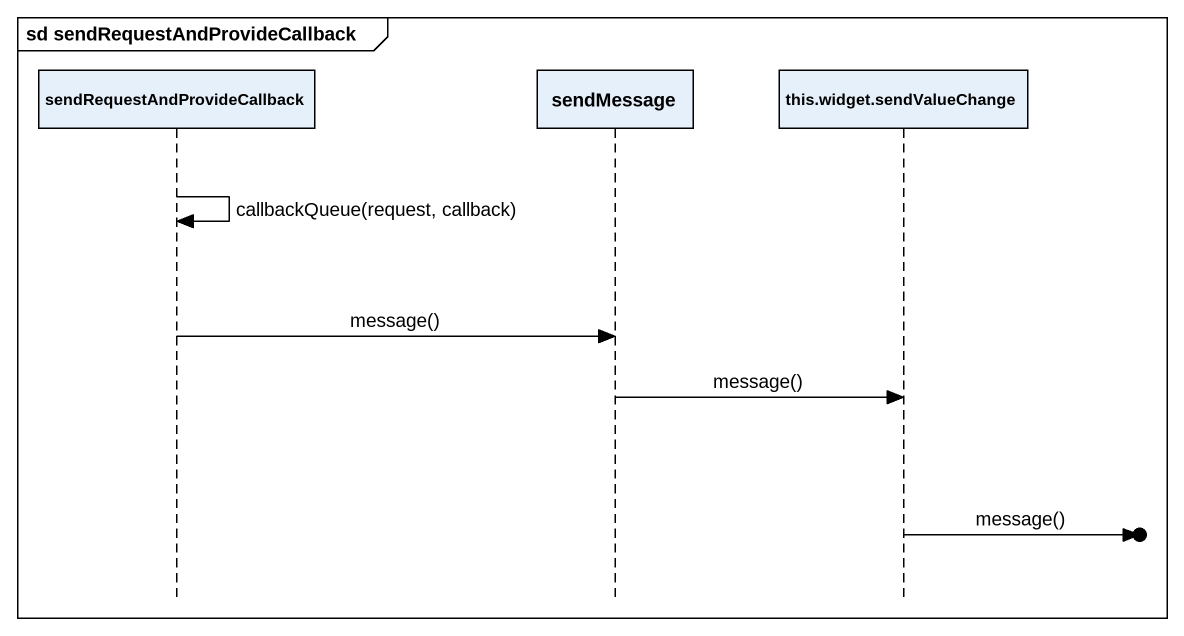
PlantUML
@startuml
mainframe sd sendRequestAndProvideCallback
hide footbox
participant "sendRequestAndProvideCallback" as sendRequestAndProvideCallbac
participant sendMessage
participant "this.widget.sendValueChange" as this_widget_sendValueChange

sendRequestAndProvideCallbac -> sendRequestAndProvideCallbac : callbackQueue(request, callback)
sendRequestAndProvideCallbac -> sendMessage : message()
sendMessage -> this_widget_sendValueChange : message()
this_widget_sendValueChange ->o] : message()
@enduml
